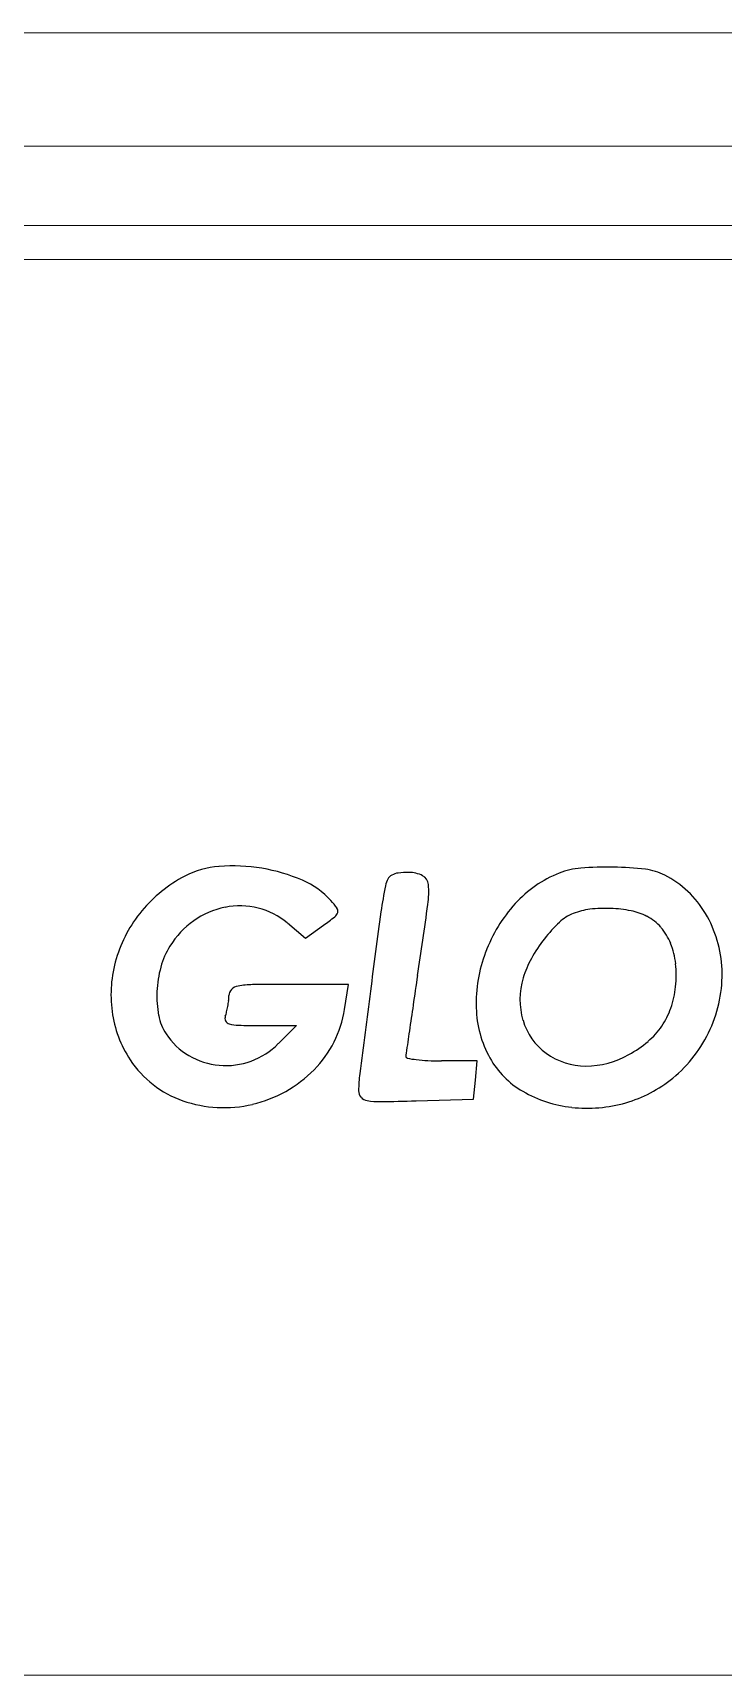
# Model space of a CAD drawing. Header units: millimetres. Extents: x 8533 to 164433, y 5768 to 115327.
# Drawn here: x 71999.62 to 72012.81, y 101117.42 to 101148.82 of the extents above; entities that cross this region are included whole.
import ezdxf

# ---------------------------------------------------------------- set-up
doc = ezdxf.new("R2010")
doc.units = ezdxf.units.MM
doc.header["$LTSCALE"] = 250
doc.layers.add('06_G-ENP_심볼', color=3, linetype='Continuous')

msp = doc.modelspace()

# ---------------------------------------------------------------- linework, layer by layer
at = {"layer": '06_G-ENP_심볼', "color": 7, "linetype": 'Continuous', "lineweight": 20}
for p, q in [((72192.871, 101148.824, -0.362), (71870.179, 101148.824, -0.362)), ((72192.871, 101146.658, -0.362), (71870.179, 101146.658, -0.362)), ((71870.179, 101145.142, -0.362), (72192.871, 101145.142, -0.362)), ((71870.179, 101144.492, -0.362), (72192.871, 101144.492, -0.362)), ((72113.823, 101117.421, -0.362), (71949.228, 101117.421, -0.362))]:
    msp.add_line(p, q, dxfattribs=at)
at = {"layer": '06_G-ENP_심볼'}
for p, q in [((72004.484, 101131.804, -0.362), (72004.829, 101131.514, -0.362)), ((72004.829, 101131.514, -0.362), (72005.174, 101131.76, -0.362)), ((72005.649, 101130.63, -0.362), (72004.508, 101130.63, -0.362)), ((72005.575, 101130.151, -0.362), (72005.649, 101130.63, -0.362)), ((72003.945, 101129.842, -0.362), (72004.658, 101129.842, -0.362)), ((72004.658, 101129.842, -0.362), (72004.312, 101129.496, -0.362)), ((72008.112, 101129.166, -0.362), (72007.429, 101129.166, -0.362)), ((72008.076, 101128.8, -0.362), (72008.112, 101129.166, -0.362)), ((72008.041, 101128.434, -0.362), (72008.076, 101128.8, -0.362)), ((72006.943, 101128.402, -0.362), (72008.041, 101128.434, -0.362))]:
    msp.add_line(p, q, dxfattribs=at)
for centre, radius, start, end in [((72003.308, 101131.202, -0.362), 1.688, 94.3897, 117.7231), ((72003.438, 101129.502, -0.362), 3.393, 80.5513, 94.3897), ((72003.445, 101129.539, -0.362), 3.355, 66.6493, 80.5512), ((72010.201, 101131.446, -0.362), 1.411, 94.55, 111.7568), ((72010.588, 101126.584, -0.362), 6.289, 88.8751, 94.5499), ((72010.586, 101126.486, -0.362), 6.387, 83.3487, 88.8751), ((72011.201, 101131.766, -0.362), 1.071, 62.6556, 83.3487), ((72003.778, 101130.308, -0.362), 2.698, 117.7231, 140.2053), ((72004.152, 101131.178, -0.362), 1.57, 42.1245, 66.6493), ((72013.058, 101131.099, -0.362), 6.847, 168.0529, 172.2856), ((72006.827, 101132.417, -0.362), 0.479, 151.7997, 168.0529), ((72006.574, 101132.553, -0.362), 0.192, 119.623, 151.7997), ((72006.635, 101132.447, -0.362), 0.313, 96.2147, 119.6229), ((72006.805, 101130.886, -0.362), 1.884, 90, 96.2148), ((72006.805, 101132.186, -0.362), 0.584, 63.1889, 90), ((72006.975, 101132.524, -0.362), 0.205, 4.8371, 63.1889), ((72005.467, 101132.397, -0.362), 1.719, 351.9896, 4.8372), ((72010.517, 101130.653, -0.362), 2.266, 111.7568, 137.8295), ((72010.802, 101130.994, -0.362), 1.941, 30.6937, 62.6556), ((72004.172, 101131.195, -0.362), 1.544, 35.2461, 42.1244), ((71862.417, 101152.527, -0.362), 146.178, 351.45179, 351.98968), ((72010.992, 101130.222, -0.362), 2.907, 137.8295, 159.4616), ((72003.684, 101130.386, -0.362), 2.575, 140.2054, 163.4863), ((72003.657, 101130.489, -0.362), 1.663, 125.3068, 148.2826), ((72003.593, 101130.579, -0.362), 1.553, 101.1214, 125.3068), ((72003.576, 101130.667, -0.362), 1.463, 76.092, 101.1215), ((72003.596, 101130.749, -0.362), 1.378, 49.9213, 76.092), ((72001.886, 101136.378, -0.362), 5.669, 305.4532, 308.1762), ((72005.288, 101132.051, -0.362), 0.165, 308.1762, 343.198), ((72005.354, 101132.031, -0.362), 0.0961, 343.1981, 35.2462), ((72354.951, 101084.786, -0.362), 351.863, 172.28562, 172.53543), ((72010.271, 101131.182, -0.362), 0.867, 112.0254, 133.0756), ((72010.403, 101130.855, -0.362), 1.218, 96.5822, 112.0254), ((72010.56, 101129.499, -0.362), 2.584, 87.781, 96.5821), ((72010.561, 101129.521, -0.362), 2.562, 78.9609, 87.781), ((72010.836, 101130.93, -0.362), 1.126, 62.6557, 78.9608), ((72010.949, 101131.149, -0.362), 0.88, 40.4851, 62.6556), ((72010.522, 101130.827, -0.362), 2.267, 2.241, 30.6937), ((72011.514, 101129.853, -0.362), 2.685, 133.0756, 142.1362), ((72010.758, 101130.985, -0.362), 1.132, 22.1215, 40.485), ((72003.551, 101130.554, -0.362), 1.539, 148.2825, 164.6705), ((72010.922, 101130.249, -0.362), 2.832, 159.4615, 181.4045), ((72011.702, 101129.707, -0.362), 2.924, 142.1363, 150.9962), ((72010.501, 101130.881, -0.362), 1.408, 5.8355, 22.1215), ((72003.534, 101130.43, -0.362), 2.419, 163.4863, 187.6096), ((72004.126, 101130.397, -0.362), 2.135, 164.6704, 177.491), ((72010.791, 101130.212, -0.362), 1.882, 150.9962, 163.3214), ((72009.857, 101130.815, -0.362), 2.055, 353.5691, 5.8354), ((72010.264, 101130.817, -0.362), 2.525, 335.5271, 2.2409), ((72003.591, 101130.351, -0.362), 0.25, 100.7248, 133.9963), ((72003.845, 101129.007, -0.362), 1.618, 90.903, 100.7248), ((72004.508, 101086.964, -0.362), 43.666, 90, 90.903), ((72232.013, 101096.973, -0.362), 227.57, 171.45187, 171.59626), ((72010.355, 101130.342, -0.362), 1.428, 163.3214, 196.2711), ((72009.946, 101130.806, -0.362), 1.967, 341.3437, 353.5691), ((72003.964, 101130.404, -0.362), 1.973, 177.4909, 190.765), ((72001.755, 101130.485, -0.362), 1.617, 350.1613, 354.0694), ((72002.441, 101130.414, -0.362), 0.926, 354.0694, 360), ((72003.53, 101130.414, -0.362), 0.162, 133.9963, 180), ((72556.651, 101058.359, -0.362), 555.287, 172.53546, 172.6991), ((72003.319, 101130.402, -0.362), 2.202, 187.6096, 213.4954), ((72002.985, 101130.217, -0.362), 0.976, 190.765, 213.2338), ((72003.401, 101129.981, -0.362), 0.109, 159.0065, 207.1076), ((72002.648, 101130.27, -0.362), 0.697, 339.0064, 346.2256), ((72001.801, 101130.477, -0.362), 1.569, 346.2257, 350.1613), ((72003.504, 101130.47, -0.362), 2.096, 315.324, 351.266), ((72133.936, 101111.462, -0.362), 128.428, 171.59629, 171.81791), ((72010.154, 101130.23, -0.362), 2.063, 181.4046, 209.2233), ((72010.48, 101130.625, -0.362), 1.402, 325.5907, 341.3437), ((72003.273, 101130.406, -0.362), 1.321, 213.2338, 239.5377), ((72003.403, 101129.982, -0.362), 0.111, 207.1077, 254.5696), ((72003.573, 101130.597, -0.362), 0.75, 254.5696, 268.3167), ((72003.945, 101143.243, -0.362), 13.401, 268.3167, 270), ((72346.931, 101080.837, -0.362), 343.614, 171.81794, 171.88967), ((72010.126, 101130.275, -0.362), 1.188, 196.2711, 234.065), ((72010.418, 101130.668, -0.362), 1.478, 310.3055, 325.5906), ((72010.18, 101130.855, -0.362), 2.617, 309.5189, 335.5271), ((72003.3, 101130.508, -0.362), 1.431, 290.1156, 314.9999), ((72009.831, 101131.359, -0.362), 2.385, 299.6245, 310.3054), ((72003.142, 101130.284, -0.362), 1.99, 213.4954, 250.7306), ((72003.303, 101130.456, -0.362), 1.378, 239.5377, 265.0171), ((72003.306, 101130.492, -0.362), 1.415, 265.017, 290.1156), ((72007.326, 101129.233, -0.362), 0.578, 171.8896, 178.2448), ((72006.782, 101129.249, -0.362), 0.033, 178.2449, 259.716), ((72007.33, 101132.271, -0.362), 3.104, 259.7159, 262.9222), ((72007.3, 101132.033, -0.362), 2.864, 262.9221, 267.3383), ((72007.429, 101134.8, -0.362), 5.634, 267.3383, 270), ((72009.824, 101130.045, -0.362), 1.686, 209.2234, 240.0348), ((72010.185, 101130.356, -0.362), 1.288, 234.065, 270.0235), ((72010.184, 101130.739, -0.362), 1.671, 270.0235, 299.6246), ((72003.258, 101130.713, -0.362), 2.442, 283.2671, 315.324), ((72008.438, 101128.595, -0.362), 2.592, 172.6991, 180), ((72010.269, 101130.747, -0.362), 2.476, 285.9098, 309.5189), ((72003.271, 101130.655, -0.362), 2.383, 250.7305, 283.2671), ((72006.032, 101128.595, -0.362), 0.187, 180, 220.8889), ((72006.041, 101128.603, -0.362), 0.198, 220.8889, 260.0083), ((72006.242, 101129.748, -0.362), 1.361, 260.0083, 270.8241), ((72005.607, 101173.912, -0.362), 45.529, 270.8241, 271.6814), ((72010.18, 101130.662, -0.362), 2.398, 240.0348, 263.6992), ((72010.212, 101130.949, -0.362), 2.687, 263.6991, 285.9098)]:
    msp.add_arc(centre, radius, start, end, dxfattribs=at)

doc.saveas('drawing.dxf')
